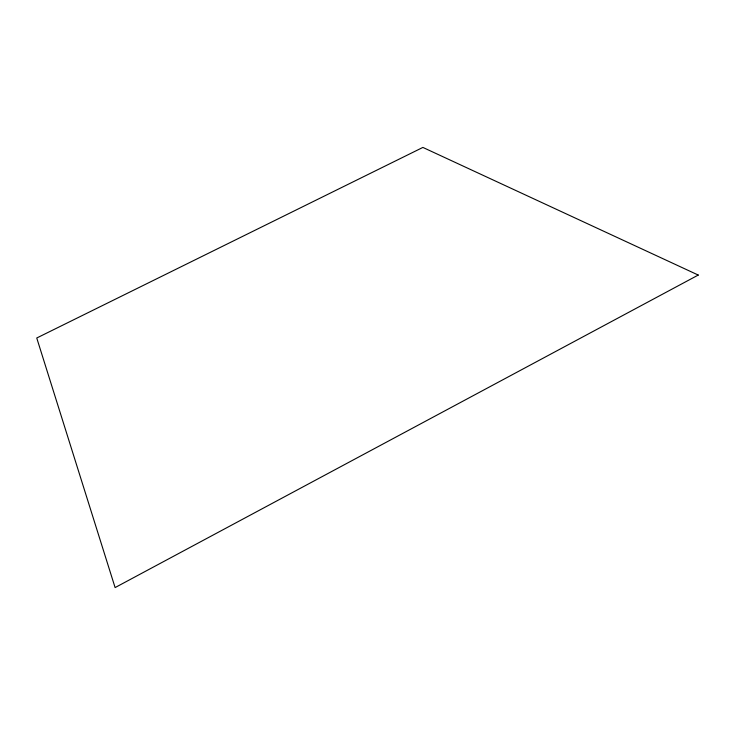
<?xml version="1.0" encoding="UTF-8"?>
<svg xmlns="http://www.w3.org/2000/svg" width="735" height="735" viewBox="0 0 735 735"><rect width="100%" height="100%" fill="white"/><g stroke="black" fill="none" stroke-linecap="round" stroke-linejoin="round"><path stroke-width="1.1" d="M698.25 275.055L115.101 587.577L36.75 337.999L422.882 147.423L698.25 275.055"/></g></svg>
